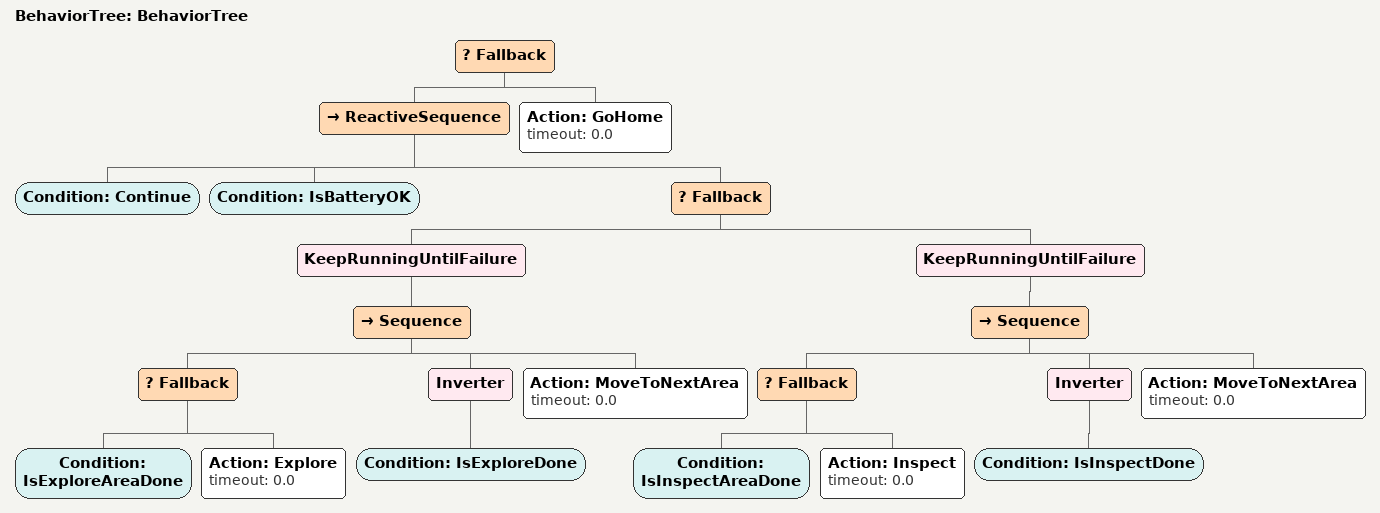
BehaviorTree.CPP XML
<?xml version="1.0"?>
<root main_tree_to_execute="BehaviorTree">
    <BehaviorTree ID="BehaviorTree">
        <Fallback>
            <ReactiveSequence>
                <Condition ID="Continue"/>
                <Condition ID="IsBatteryOK"/>
                <Fallback>
                    <KeepRunningUntilFailure>
                        <Sequence>
                            <Fallback>
                                <Condition ID="IsExploreAreaDone"/>
                                <Action ID="Explore" timeout="0.0"/>
                            </Fallback>
                            <Inverter>
                                <Condition ID="IsExploreDone"/>
                            </Inverter>
                            <Action ID="MoveToNextArea" timeout="0.0"/>
                        </Sequence>
                    </KeepRunningUntilFailure>
                    <KeepRunningUntilFailure>
                        <Sequence>
                            <Fallback>
                                <Condition ID="IsInspectAreaDone"/>
                                <Action ID="Inspect" timeout="0.0"/>
                            </Fallback>
                            <Inverter>
                                <Condition ID="IsInspectDone"/>
                            </Inverter>
                            <Action ID="MoveToNextArea" timeout="0.0"/>
                        </Sequence>
                    </KeepRunningUntilFailure>
                </Fallback>
            </ReactiveSequence>
            <Action ID="GoHome" timeout="0.0"/>
        </Fallback>
    </BehaviorTree>
</root>
